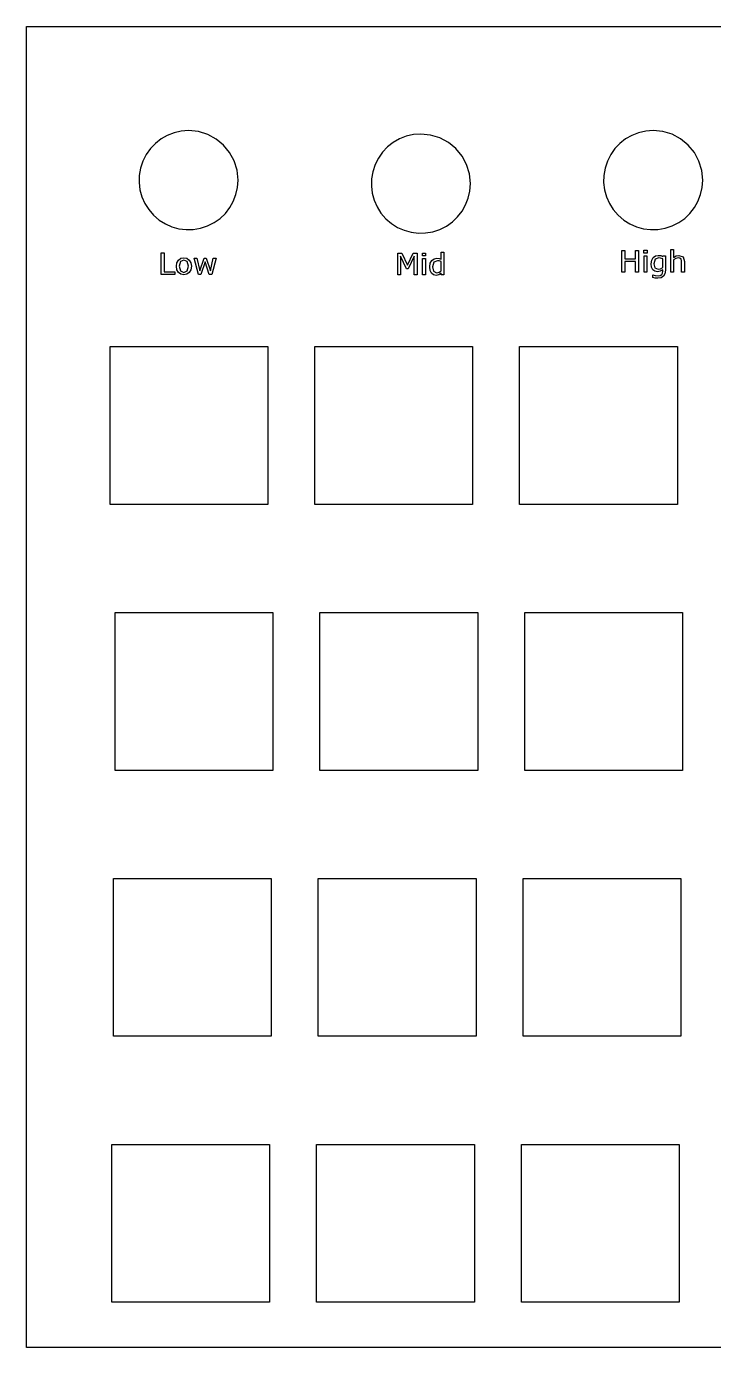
# Model space of a CAD drawing. Extents: x 7 to 267, y 93 to 293.
# Drawn here: x 7.5 to 111.3, y 93 to 292.6 of the extents above; entities that cross this region are included whole.
import ezdxf

# ---------------------------------------------------------------- set-up
doc = ezdxf.new("R2010")
doc.units = 0

msp = doc.modelspace()

# ---------------------------------------------------------------- linework, layer by layer
at = {"layer": 'Layer 1'}
for p, q in [((7.475417, 292.634142), (267.061327, 292.634142)), ((7.475417, 93.048252), (7.475417, 292.634142)), ((27.815741, 275.640412), (26.957509, 274.972102)), ((28.76161, 276.177563), (27.815741, 275.640412)), ((29.780197, 276.573585), (28.76161, 276.177563)), ((30.856582, 276.818509), (29.780197, 276.573585)), ((31.975845, 276.902366), (30.856582, 276.818509)), ((33.484936, 276.750237), (31.975845, 276.902366)), ((31.975845, 276.902366), (31.975845, 276.902366)), ((34.890509, 276.313923), (33.484936, 276.750237)), ((36.162451, 275.623535), (34.890509, 276.313923)), ((37.270653, 274.709184), (36.162451, 275.623535)), ((63.859114, 275.649514), (62.913245, 275.112363)), ((64.877701, 276.045536), (63.859114, 275.649514)), ((65.954086, 276.29046), (64.877701, 276.045536)), ((67.073349, 276.374317), (65.954086, 276.29046)), ((68.541005, 276.229108), (67.073349, 276.374317)), ((67.073349, 276.374317), (67.073349, 276.374317)), ((69.938879, 275.804328), (68.541005, 276.229108)), ((71.22769, 275.116247), (69.938879, 275.804328)), ((98.010756, 275.640412), (97.152524, 274.972102)), ((98.956625, 276.177563), (98.010756, 275.640412)), ((99.975212, 276.573585), (98.956625, 276.177563)), ((101.051597, 276.818509), (99.975212, 276.573585)), ((102.17086, 276.902366), (101.051597, 276.818509)), ((103.638516, 276.757157), (102.17086, 276.902366)), ((102.17086, 276.902366), (102.17086, 276.902366)), ((105.03639, 276.332377), (103.638516, 276.757157)), ((106.325201, 275.644296), (105.03639, 276.332377)), ((107.465668, 274.709184), (106.325201, 275.644296)), ((26.201836, 274.182601), (25.563641, 273.281879)), ((26.957509, 274.972102), (26.201836, 274.182601)), ((38.185004, 273.600982), (37.270653, 274.709184)), ((38.875392, 272.32904), (38.185004, 273.600982)), ((61.29934, 273.654552), (60.661145, 272.75383)), ((62.055013, 274.444053), (61.29934, 273.654552)), ((62.913245, 275.112363), (62.055013, 274.444053)), ((72.368157, 274.181135), (71.22769, 275.116247)), ((73.303269, 273.040668), (72.368157, 274.181135)), ((96.396851, 274.182601), (95.758656, 273.281879)), ((97.152524, 274.972102), (96.396851, 274.182601)), ((108.40078, 273.568717), (107.465668, 274.709184)), ((109.088861, 272.279906), (108.40078, 273.568717)), ((25.057844, 272.279906), (24.706995, 271.213751)), ((25.563641, 273.281879), (25.057844, 272.279906)), ((39.311706, 270.923467), (38.875392, 272.32904)), ((60.155348, 271.751857), (59.804499, 270.685702)), ((60.661145, 272.75383), (60.155348, 271.751857)), ((73.99135, 271.751857), (73.303269, 273.040668)), ((74.41613, 270.353983), (73.99135, 271.751857)), ((95.252859, 272.279906), (94.90201, 271.213751)), ((95.758656, 273.281879), (95.252859, 272.279906)), ((109.513641, 270.882032), (109.088861, 272.279906)), ((24.52136, 270.125573), (24.49744, 269.03297)), ((24.706995, 271.213751), (24.52136, 270.125573)), ((39.463835, 269.414376), (39.311706, 270.923467)), ((59.618864, 269.597524), (59.594944, 268.504921)), ((59.804499, 270.685702), (59.618864, 269.597524)), ((74.561339, 268.886327), (74.41613, 270.353983)), ((94.716375, 270.125573), (94.692455, 269.03297)), ((94.90201, 271.213751), (94.716375, 270.125573)), ((109.65885, 269.414376), (109.513641, 270.882032)), ((24.49744, 269.03297), (24.631735, 267.953542)), ((24.631735, 267.953542), (24.920742, 266.904888)), ((39.135054, 267.218728), (39.379978, 268.295113)), ((39.379978, 268.295113), (39.463835, 269.414376)), ((59.594944, 268.504921), (59.729239, 267.425493)), ((74.232558, 266.690679), (74.477482, 267.767064)), ((74.477482, 267.767064), (74.561339, 268.886327)), ((94.692455, 269.03297), (94.82675, 267.953542)), ((94.82675, 267.953542), (95.115757, 266.904888)), ((109.330069, 267.218728), (109.574993, 268.295113)), ((109.574993, 268.295113), (109.65885, 269.414376)), ((24.920742, 266.904888), (25.360962, 265.904608)), ((25.360962, 265.904608), (25.948894, 264.970302)), ((38.201881, 265.254272), (38.739032, 266.200141)), ((38.739032, 266.200141), (39.135054, 267.218728)), ((59.729239, 267.425493), (60.018246, 266.376839)), ((60.018246, 266.376839), (60.458466, 265.376559)), ((73.299385, 264.726223), (73.836536, 265.672092)), ((73.836536, 265.672092), (74.232558, 266.690679)), ((95.115757, 266.904888), (95.555977, 265.904608)), ((95.555977, 265.904608), (96.143909, 264.970302)), ((108.396896, 265.254272), (108.934047, 266.200141)), ((108.934047, 266.200141), (109.330069, 267.218728)), ((25.948894, 264.970302), (26.681037, 264.119568)), ((26.681037, 264.119568), (27.531771, 263.387425)), ((35.843348, 263.002172), (36.74407, 263.640367)), ((36.74407, 263.640367), (37.533571, 264.39604)), ((37.533571, 264.39604), (38.201881, 265.254272)), ((60.458466, 265.376559), (61.046398, 264.442253)), ((61.046398, 264.442253), (61.778541, 263.591519)), ((61.778541, 263.591519), (62.629275, 262.859376)), ((71.841574, 263.112318), (72.631075, 263.867991)), ((72.631075, 263.867991), (73.299385, 264.726223)), ((96.143909, 264.970302), (96.876052, 264.119568)), ((96.876052, 264.119568), (97.726786, 263.387425)), ((106.038363, 263.002172), (106.939085, 263.640367)), ((106.939085, 263.640367), (107.728586, 264.39604)), ((107.728586, 264.39604), (108.396896, 265.254272)), ((27.531771, 263.387425), (28.466077, 262.799493)), ((28.466077, 262.799493), (29.466357, 262.359273)), ((29.466357, 262.359273), (30.515011, 262.070266)), ((30.515011, 262.070266), (31.594439, 261.935971)), ((31.594439, 261.935971), (32.687042, 261.959891)), ((32.687042, 261.959891), (33.77522, 262.145526)), ((33.77522, 262.145526), (34.841375, 262.496375)), ((34.841375, 262.496375), (35.843348, 263.002172)), ((62.629275, 262.859376), (63.563581, 262.271444)), ((63.563581, 262.271444), (64.563861, 261.831224)), ((64.563861, 261.831224), (65.612515, 261.542217)), ((65.612515, 261.542217), (66.691943, 261.407922)), ((67.784546, 261.431842), (68.872724, 261.617477)), ((68.872724, 261.617477), (69.938879, 261.968326)), ((69.938879, 261.968326), (70.940852, 262.474123)), ((70.940852, 262.474123), (71.841574, 263.112318)), ((97.726786, 263.387425), (98.661092, 262.799493)), ((98.661092, 262.799493), (99.661372, 262.359273)), ((99.661372, 262.359273), (100.710026, 262.070266)), ((100.710026, 262.070266), (101.789454, 261.935971)), ((101.789454, 261.935971), (102.882057, 261.959891)), ((102.882057, 261.959891), (103.970235, 262.145526)), ((103.970235, 262.145526), (105.03639, 262.496375)), ((105.03639, 262.496375), (106.038363, 263.002172)), ((66.691943, 261.407922), (67.784546, 261.431842)), ((27.830704, 255.170049), (27.830704, 258.441777)), ((27.830704, 258.441777), (28.265762, 258.441777)), ((28.265762, 258.441777), (28.265762, 255.556767)), ((30.434464, 257.343144), (30.795365, 257.605168)), ((30.795365, 257.605168), (31.262833, 257.692509)), ((31.262833, 257.692509), (31.727005, 257.605168)), ((31.727005, 257.605168), (32.086807, 257.343144)), ((33.462296, 255.170049), (32.816299, 257.624394)), ((32.816299, 257.624394), (33.246964, 257.624394)), ((33.246964, 257.624394), (33.697403, 255.723759)), ((33.697403, 255.723759), (34.31044, 257.624394)), ((34.31044, 257.624394), (34.651016, 257.624394)), ((34.651016, 257.624394), (35.279434, 255.723759)), ((35.279434, 255.723759), (35.705704, 257.624394)), ((36.120987, 257.624394), (35.481583, 255.170049)), ((35.705704, 257.624394), (36.120987, 257.624394)), ((63.580795, 255.09644), (63.580795, 258.368169)), ((63.580795, 258.368169), (64.174057, 258.368169)), ((64.890366, 255.997319), (63.987289, 257.915532)), ((63.987289, 257.915532), (63.987289, 255.09644)), ((64.174057, 258.368169), (65.046371, 256.546635)), ((65.046371, 256.546635), (65.890121, 258.368169)), ((66.059311, 257.915532), (65.149643, 255.997319)), ((65.890121, 258.368169), (66.49437, 258.368169)), ((66.059311, 255.09644), (66.059311, 257.915532)), ((66.49437, 258.368169), (66.49437, 255.09644)), ((67.318344, 257.961674), (67.318344, 258.390141)), ((67.318344, 258.390141), (67.784164, 258.390141)), ((67.784164, 257.961674), (67.318344, 257.961674)), ((67.344708, 255.09644), (67.344708, 257.550786)), ((67.344708, 257.550786), (67.757794, 257.550786)), ((67.757794, 257.550786), (67.757794, 255.09644)), ((67.784164, 258.390141), (67.784164, 257.961674)), ((68.735577, 257.276131), (69.082745, 257.531013)), ((69.082745, 257.531013), (69.495831, 257.618903)), ((69.495831, 257.618903), (69.838605, 257.577153)), ((69.838605, 257.577153), (70.152814, 257.451909)), ((70.152814, 257.451909), (70.152814, 258.515385)), ((70.152814, 258.515385), (70.5659, 258.515385)), ((70.5659, 258.515385), (70.5659, 255.09644)), ((97.451134, 255.527104), (97.451134, 258.798833)), ((97.451134, 258.798833), (97.886192, 258.798833)), ((97.886192, 258.798833), (97.886192, 257.51563)), ((97.886192, 257.51563), (99.518761, 257.51563)), ((99.518761, 257.51563), (99.518761, 258.798833)), ((99.518761, 258.798833), (99.953819, 258.798833)), ((99.953819, 258.798833), (99.953819, 255.527104)), ((100.77779, 258.392339), (100.77779, 258.820805)), ((100.77779, 258.820805), (101.24361, 258.820805)), ((101.24361, 258.392339), (100.77779, 258.392339)), ((100.80412, 255.527104), (100.80412, 257.98145)), ((100.80412, 257.98145), (101.21721, 257.98145)), ((101.21721, 257.98145), (101.21721, 255.527104)), ((101.24361, 258.820805), (101.24361, 258.392339)), ((101.95337, 257.322259), (102.19727, 257.719964)), ((102.19727, 257.719964), (102.54444, 257.961663)), ((103.02336, 257.678228), (102.48723, 257.449713)), ((102.54444, 257.961663), (102.95093, 258.049553)), ((102.95093, 258.049553), (103.30689, 258.005613)), ((103.30461, 257.645268), (103.02336, 257.678228)), ((103.61223, 257.539799), (103.30461, 257.645268)), ((103.30689, 258.005613), (103.61231, 257.875974)), ((103.61223, 256.201665), (103.61223, 257.539799)), ((103.61231, 257.875974), (103.63871, 257.981443)), ((103.63871, 257.981443), (104.02543, 257.981443)), ((104.02543, 257.981443), (104.02531, 255.806157)), ((104.83828, 255.527098), (104.83828, 258.946043)), ((104.83828, 258.946043), (105.25137, 258.946043)), ((105.25137, 258.946043), (105.25137, 257.708983)), ((105.25137, 257.708983), (105.65127, 257.959471)), ((105.60513, 257.572752), (105.25137, 257.359618)), ((105.95889, 257.656252), (105.60513, 257.572752)), ((105.65127, 257.959471), (106.07534, 258.049561)), ((106.22695, 257.610112), (105.95889, 257.656252)), ((106.07534, 258.049561), (106.68179, 257.810059)), ((106.38516, 257.473882), (106.22695, 257.610112)), ((106.45766, 257.240971), (106.38516, 257.473882)), ((106.68179, 257.810059), (106.89053, 257.120118)), ((28.265762, 255.556767), (29.900528, 255.556767)), ((29.900528, 255.556767), (29.900528, 255.170049)), ((30.129044, 256.396123), (30.205399, 256.932805)), ((30.205399, 255.85944), (30.129044, 256.396123)), ((30.205399, 256.932805), (30.434464, 257.343144)), ((30.434464, 255.449101), (30.205399, 255.85944)), ((30.739883, 257.103642), (30.555313, 256.396123)), ((30.555313, 256.396123), (30.742081, 255.695195)), ((31.262833, 257.336552), (30.739883, 257.103642)), ((30.742081, 255.695195), (31.262833, 255.45789)), ((31.781387, 257.103642), (31.262833, 257.336552)), ((31.262833, 255.45789), (31.77919, 255.692998)), ((31.77919, 255.692998), (31.968155, 256.396123)), ((31.968155, 256.396123), (31.781387, 257.103642)), ((31.968155, 256.396123), (31.968155, 256.396123)), ((32.086807, 257.343144), (32.31752, 256.932805)), ((32.31752, 255.85944), (32.086807, 255.449101)), ((32.31752, 256.932805), (32.394424, 256.396123)), ((32.394424, 256.396123), (32.31752, 255.85944)), ((32.394424, 256.396123), (32.394424, 256.396123)), ((34.468643, 257.061894), (33.842422, 255.170049)), ((35.099258, 255.170049), (34.468643, 257.061894)), ((65.149643, 255.997319), (64.890366, 255.997319)), ((68.405988, 256.304939), (68.493878, 256.860847)), ((68.470258, 255.770454), (68.405988, 256.304939)), ((68.663068, 255.366707), (68.470258, 255.770454)), ((68.493878, 256.860847), (68.735577, 257.276131)), ((69.025617, 256.999268), (68.832257, 256.313721)), ((68.832257, 256.313721), (68.981671, 255.64795)), ((68.981671, 255.64795), (69.460675, 255.421631)), ((69.566144, 257.240967), (69.025617, 256.999268)), ((69.460675, 255.421631), (69.816632, 255.498541)), ((69.853986, 257.212407), (69.566144, 257.240967)), ((69.816632, 255.498541), (70.152814, 255.700689)), ((70.152814, 257.109135), (69.853986, 257.212407)), ((70.152814, 255.700688), (70.152814, 257.109135)), ((70.152814, 255.700689), (70.152814, 255.700688)), ((97.886192, 255.527104), (97.451134, 255.527104)), ((99.518761, 257.128911), (97.886192, 257.128911)), ((97.886192, 257.128911), (97.886192, 255.527104)), ((99.518761, 255.527104), (99.518761, 257.128911)), ((99.953819, 255.527104), (99.518761, 255.527104)), ((101.21721, 255.527104), (100.80412, 255.527104)), ((101.86547, 256.777337), (101.95337, 257.322259)), ((101.92974, 256.264275), (101.86547, 256.777337)), ((102.12255, 255.880853), (101.92974, 256.264275)), ((102.426872, 255.643548), (102.12255, 255.880853)), ((102.48723, 257.449713), (102.29167, 256.786138)), ((102.29167, 256.786138), (102.43669, 256.159918)), ((102.82128, 255.564447), (102.426872, 255.643548)), ((102.43669, 256.159918), (102.91789, 255.946783)), ((103.25414, 255.636957), (102.82128, 255.564447)), ((102.91789, 255.946783), (103.27824, 256.014893)), ((103.6123, 255.861079), (103.25414, 255.636957)), ((103.27824, 256.014893), (103.61223, 256.201661)), ((103.5793, 255.366694), (103.6123, 255.636957)), ((103.61223, 256.201661), (103.61223, 256.201665)), ((103.6123, 255.636957), (103.6123, 255.861079)), ((104.02531, 255.806157), (103.95445, 255.26508)), ((105.25137, 255.527098), (104.83828, 255.527098)), ((105.25137, 257.359618), (105.25137, 255.527098)), ((106.47746, 256.924565), (106.45766, 257.240971)), ((106.47746, 255.527104), (106.47746, 256.924565)), ((106.89055, 255.527104), (106.47746, 255.527104)), ((106.89053, 257.120118), (106.89055, 255.527104)), ((29.900528, 255.170049), (27.830704, 255.170049)), ((30.795365, 255.188725), (30.434464, 255.449101)), ((31.262833, 255.101933), (30.795365, 255.188725)), ((31.727005, 255.188725), (31.262833, 255.101933)), ((32.086807, 255.449101), (31.727005, 255.188725)), ((33.842422, 255.170049), (33.462296, 255.170049)), ((35.481583, 255.170049), (35.099258, 255.170049)), ((63.987289, 255.09644), (63.580795, 255.09644)), ((66.49437, 255.09644), (66.059311, 255.09644)), ((67.757794, 255.09644), (67.344708, 255.09644)), ((68.967389, 255.112923), (68.663068, 255.366707)), ((69.361798, 255.028328), (68.967389, 255.112923)), ((69.781476, 255.114018), (69.361798, 255.028328)), ((70.152814, 255.35352), (69.781476, 255.114018)), ((70.152814, 255.09644), (70.152814, 255.35352)), ((70.5659, 255.09644), (70.152814, 255.09644)), ((102.12248, 254.703121), (102.12248, 255.124996)), ((102.12248, 255.124996), (102.14448, 255.124996)), ((102.48723, 254.626221), (102.12248, 254.703121)), ((102.14448, 255.124996), (102.46528, 255.028316)), ((102.46528, 255.028316), (102.90474, 254.968986)), ((102.86955, 254.597661), (102.48723, 254.626221)), ((103.382065, 254.67072), (102.86955, 254.597661)), ((102.90474, 254.968986), (103.2541, 255.019526)), ((103.2541, 255.019526), (103.46943, 255.160151)), ((103.74187, 254.889897), (103.382065, 254.67072)), ((103.46943, 255.160151), (103.5793, 255.366694)), ((103.95445, 255.26508), (103.74187, 254.889897)), ((20.111257, 244.272908), (43.955917, 244.272908)), ((20.111257, 220.428246), (20.111257, 244.272908)), ((43.955917, 244.272908), (43.955917, 220.428246)), ((51.055778, 244.272908), (74.900438, 244.272908)), ((51.055778, 220.428246), (51.055778, 244.272908)), ((74.900438, 244.272908), (74.900438, 220.428246)), ((82.000305, 244.272908), (105.844965, 244.272908)), ((82.000305, 220.428246), (82.000305, 244.272908)), ((105.844965, 244.272908), (105.844965, 220.428246)), ((43.955917, 220.428246), (20.111257, 220.428246)), ((74.900438, 220.428246), (51.055778, 220.428246)), ((105.844965, 220.428246), (82.000305, 220.428246)), ((20.88032, 204.09325), (44.72498, 204.09325)), ((20.88032, 180.248588), (20.88032, 204.09325)), ((44.72498, 204.09325), (44.72498, 180.248588)), ((51.824842, 204.09325), (75.669502, 204.09325)), ((51.824842, 180.248588), (51.824842, 204.09325)), ((75.669502, 204.09325), (75.669502, 180.248588)), ((82.769365, 204.09325), (106.614025, 204.09325)), ((82.769365, 180.248588), (82.769365, 204.09325)), ((106.614025, 204.09325), (106.614025, 180.248588)), ((44.72498, 180.248588), (20.88032, 180.248588)), ((75.669502, 180.248588), (51.824842, 180.248588)), ((106.614025, 180.248588), (82.769365, 180.248588)), ((20.623972, 163.91473), (44.468632, 163.91473)), ((20.623972, 140.070068), (20.623972, 163.91473)), ((44.468632, 163.91473), (44.468632, 140.070068)), ((51.568493, 163.91473), (75.413153, 163.91473)), ((51.568493, 140.070068), (51.568493, 163.91473)), ((75.413153, 163.91473), (75.413153, 140.070068)), ((82.513015, 163.91473), (106.357675, 163.91473)), ((82.513015, 140.070068), (82.513015, 163.91473)), ((106.357675, 163.91473), (106.357675, 140.070068)), ((44.468632, 140.070068), (20.623972, 140.070068)), ((75.413153, 140.070068), (51.568493, 140.070068)), ((106.357675, 140.070068), (82.513015, 140.070068)), ((20.367615, 123.73588), (44.212277, 123.73588)), ((20.367615, 99.891218), (20.367615, 123.73588)), ((44.212277, 123.73588), (44.212277, 99.891218)), ((51.312157, 123.73588), (75.156819, 123.73588)), ((51.312157, 99.891218), (51.312157, 123.73588)), ((75.156819, 123.73588), (75.156819, 99.891218)), ((82.256676, 123.73588), (106.101338, 123.73588)), ((82.256676, 99.891218), (82.256676, 123.73588)), ((106.101338, 123.73588), (106.101338, 99.891218)), ((44.212277, 99.891218), (20.367615, 99.891218)), ((75.156819, 99.891218), (51.312157, 99.891218)), ((106.101338, 99.891218), (82.256676, 99.891218)), ((267.061327, 93.048252), (7.475417, 93.048252))]:
    msp.add_line(p, q, dxfattribs=at)

doc.saveas('drawing.dxf')
